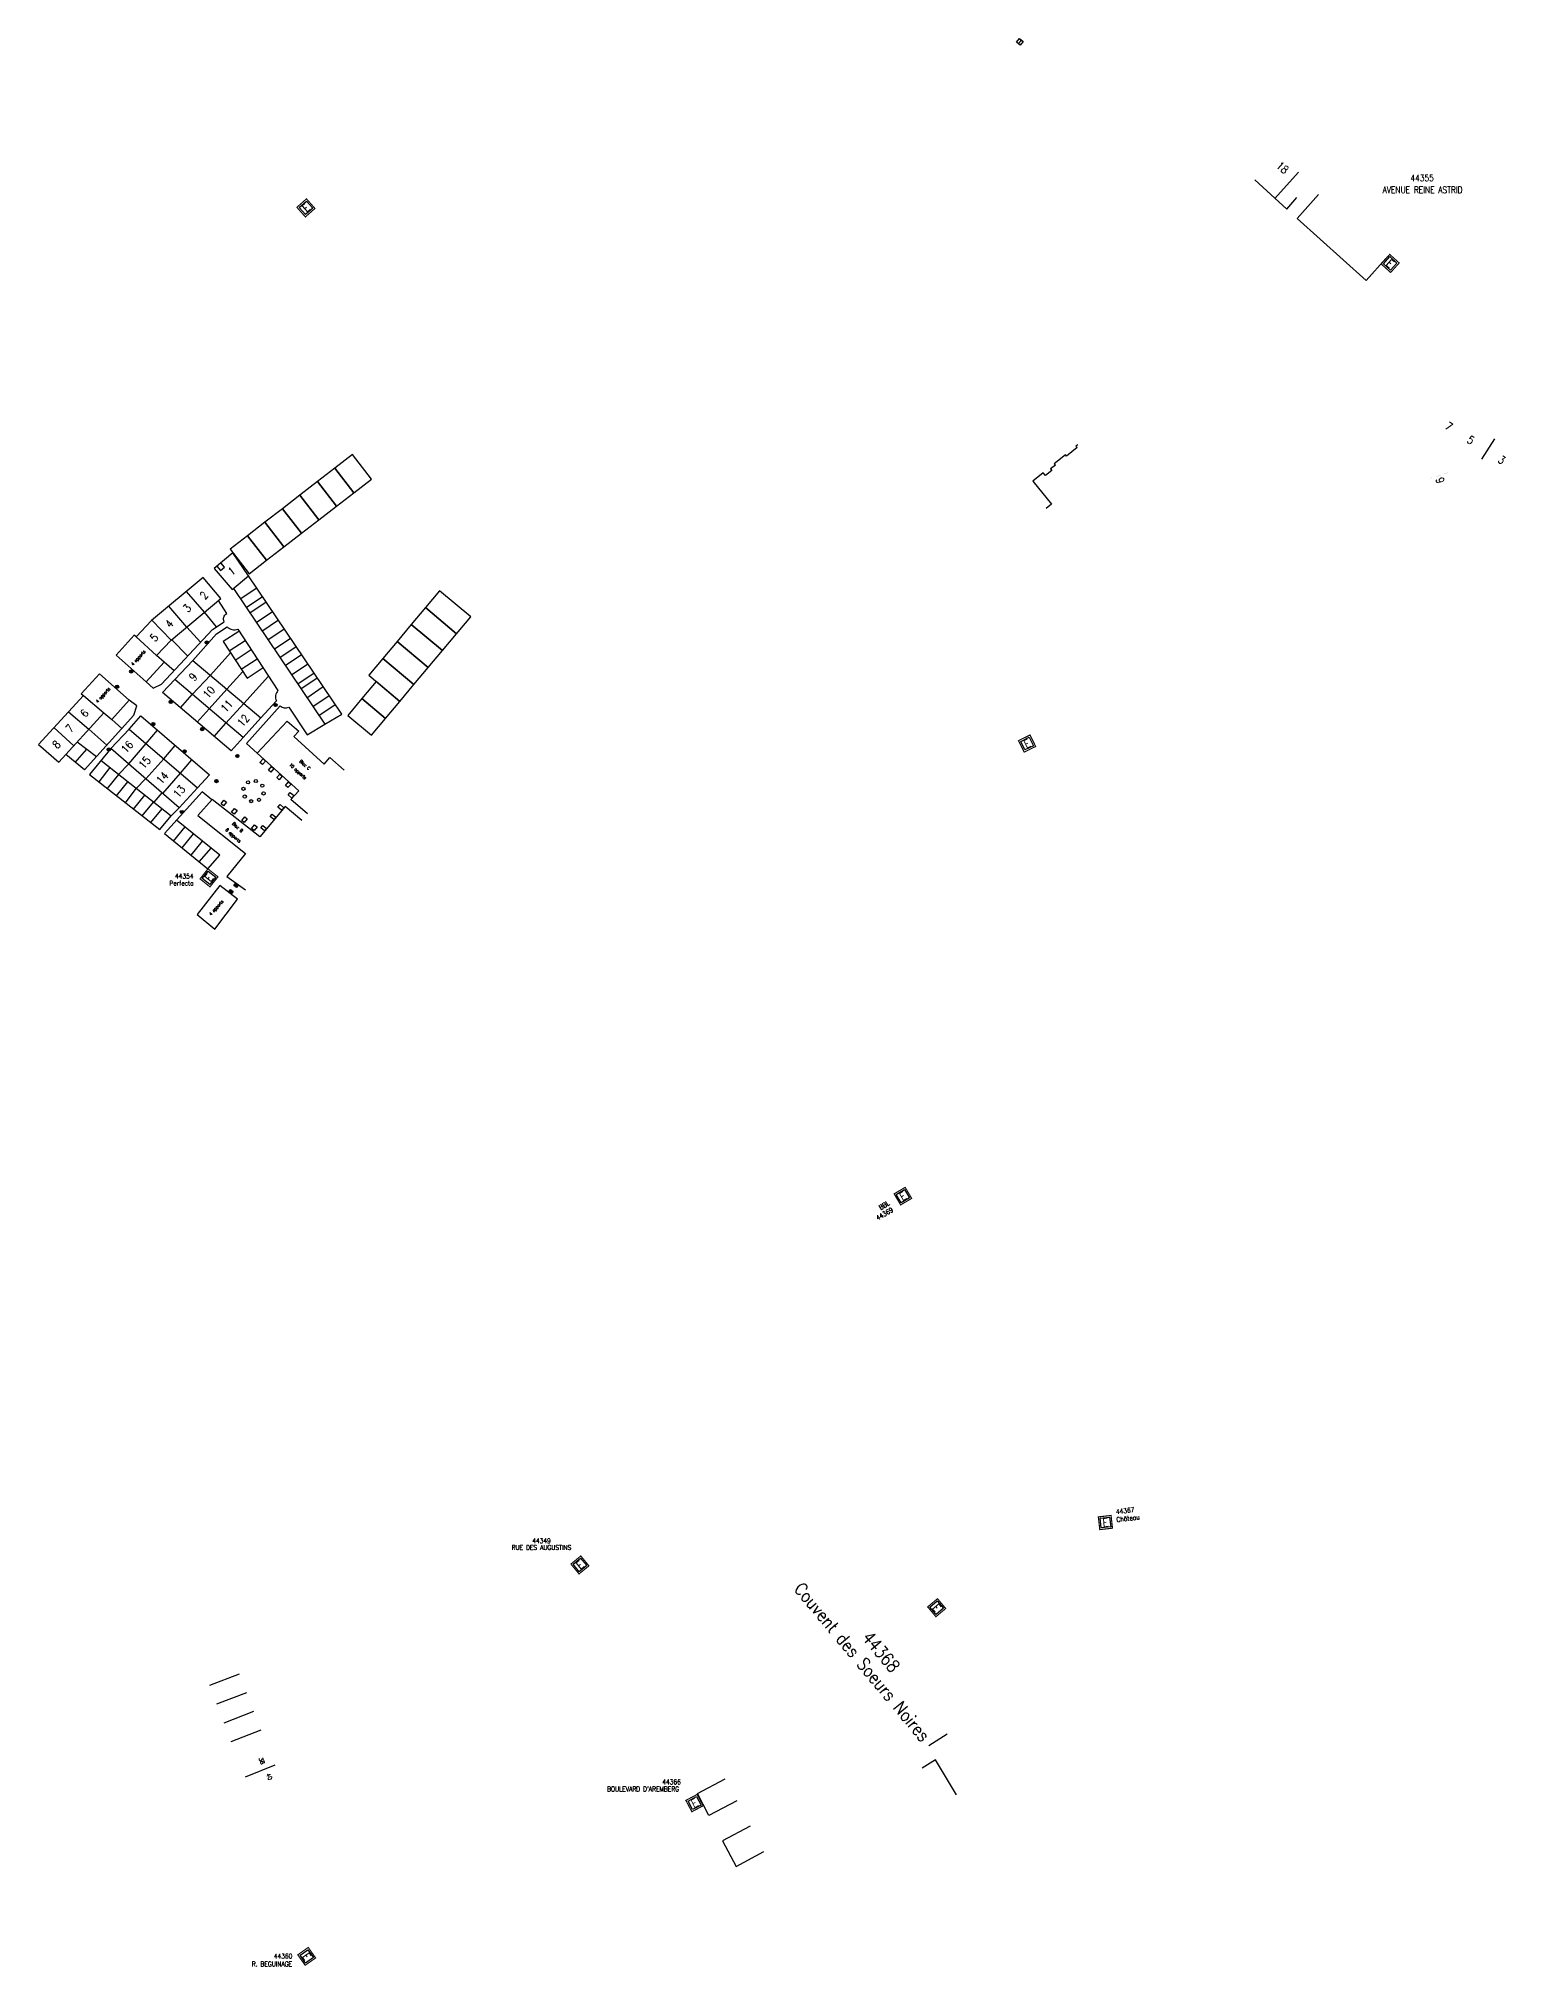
# Model space of a CAD drawing. Header units: millimetres. Extents: x 126019 to 126875, y 153254 to 154000.
# Drawn here: x 126417 to 126875, y 153398 to 154000 of the extents above; entities that cross this region are included whole.
import ezdxf
from ezdxf.enums import TextEntityAlignment as Align

# ---------------------------------------------------------------- set-up
doc = ezdxf.new("R2010")
doc.units = ezdxf.units.MM
doc.header["$MEASUREMENT"] = 0
doc.layers.get('0').update_dxf_attribs({"linetype": 'CONTINUOUS'})
for name, color, linetype in [('B_200', 7, 'CONTINUOUS'), ('BB02', 7, 'CONTINUOUS'), ('BB06', 7, 'CONTINUOUS'), ('BF01', 7, 'CONTINUOUS'), ('BR12', 7, 'CONTINUOUS'), ('M_200', 7, 'CONTINUOUS'), ('W0100', 7, 'CONTINUOUS'), ('W0991', 7, 'CONTINUOUS'), ('W1102', 7, 'CONTINUOUS')]:
    doc.layers.add(name, color=color, linetype=linetype)
doc.styles.add('B_ROMANS', font='ROMANS.shx', dxfattribs={"width": 0.75})
doc.styles.add('M_ROMANS', font='ROMANS.shx', dxfattribs={"width": 0.75})
doc.styles.get("Standard").update_dxf_attribs({"font": 'romans.shx', "width": 0.85})

# ---------------------------------------------------------------- blocks, each defined once
blk = doc.blocks.new('M_200_56')
at = {"color": 0, "linetype": 'Continuous', "const_width": 0.35, "flags": 128}
blk.add_lwpolyline([(2, 2), (2, -2), (-2, -2), (-2, 2)], close=True, dxfattribs=at)
at = {"color": 0, "linetype": 'Continuous'}
blk.add_lwpolyline([(-1.5, 1.5), (1.5, 1.5), (1.5, -1.5), (-1.5, -1.5)], close=True, dxfattribs=at)
at = {"color": 0, "linetype": 'Continuous', "width": 0.85}
blk.add_text('E', height=2.5, dxfattribs=at).set_placement((0, 0), align=Align.MIDDLE_CENTER)
for tag, p in [('NUM', (0, 15.06)), ('NOM', (0, 8.65))]:
    blk.add_attdef(tag, text='', height=4, dxfattribs=at).set_placement(p, align=Align.MIDDLE)
at = {"color": 0, "linetype": 'Continuous', "style": 'M_ROMANS', "width": 0.75, "flags": 3}
for tag, p in [('DEF_LEG', (-0.13, -4.99)), ('DEF_COUP', (-0.13, -7.49)), ('DEF_TYPE', (-0.13, -9.99))]:
    blk.add_attdef(tag, text='', height=1.2, dxfattribs=at).set_placement(p, align=Align.MIDDLE)
blk = doc.blocks.new('BR1209')
at = {"color": 0, "linetype": 'Continuous', "flags": 128}
for points in [[(-0.5, 0), (0.5, 0)], [(0, 0.5), (0, -0.5)]]:
    blk.add_lwpolyline(points, dxfattribs=at)
at = {"color": 0, "linetype": 'Continuous'}
blk.add_circle((0, 0), 0.5, dxfattribs=at)
at = {"color": 0, "linetype": 'Continuous', "style": 'B_ROMANS', "width": 0.75}
blk.add_attdef('NUM', text='', height=1.2, dxfattribs=at).set_placement((0, 2), align=Align.MIDDLE)
at = {"color": 0, "linetype": 'Continuous', "style": 'B_ROMANS', "width": 0.75, "flags": 3}
for tag, p in [('DEF_COUP', (0, -12.5)), ('DEF_LEG', (0, -10)), ('DEF_TYPE', (0, -15))]:
    blk.add_attdef(tag, text='', height=1.2, dxfattribs=at).set_placement(p, align=Align.MIDDLE)
blk = doc.blocks.new('BR1202')
at = {"color": 0, "linetype": 'Continuous', "flags": 128}
blk.add_lwpolyline([(-0.75, -0.5), (-0.75, 0.5), (0.75, 0.5), (0.75, -0.5), (-0.75, -0.5)], dxfattribs=at)
at = {"color": 0, "linetype": 'Continuous', "style": 'B_ROMANS', "width": 0.75}
blk.add_attdef('NUM', text='', height=1.2, dxfattribs=at).set_placement((0, 2), align=Align.MIDDLE)
at = {"color": 0, "linetype": 'Continuous', "style": 'B_ROMANS', "width": 0.75, "flags": 3}
for tag, p in [('DEF_COUP', (0, -12.5)), ('DEF_LEG', (0, -10)), ('DEF_TYPE', (0, -15))]:
    blk.add_attdef(tag, text='', height=1.2, dxfattribs=at).set_placement(p, align=Align.MIDDLE)
blk = doc.blocks.new('BR1203')
at = {"color": 0, "linetype": 'Continuous'}
blk.add_circle((0, 0), 0.5, dxfattribs=at)
at = {"color": 0, "linetype": 'Continuous', "style": 'B_ROMANS', "width": 0.75}
blk.add_attdef('NUM', text='', height=1.2, dxfattribs=at).set_placement((0, 2), align=Align.MIDDLE)
at = {"color": 0, "linetype": 'Continuous', "style": 'B_ROMANS', "width": 0.75, "flags": 3}
for tag, p in [('DEF_COUP', (0, -12.5)), ('DEF_LEG', (0, -10)), ('DEF_TYPE', (0, -15))]:
    blk.add_attdef(tag, text='', height=1.2, dxfattribs=at).set_placement(p, align=Align.MIDDLE)
blk = doc.blocks.new('B_200_02')
at = {"color": 0, "linetype": 'Continuous', "flags": 128}
blk.add_lwpolyline([(-1.5, -1.5), (-1.5, 1.5), (1.5, 1.5), (1.5, -1.5)], close=True, dxfattribs=at)
at = {"color": 0, "linetype": 'Continuous', "style": 'M_ROMANS', "width": 0.75}
blk.add_text('T', height=1.8, dxfattribs=at).set_placement((0, 0), align=Align.MIDDLE)
at = {"color": 0, "linetype": 'Continuous', "style": 'M_ROMANS', "width": 0.75, "flags": 3}
for tag, p in [('DEF_COUP', (0, -7.5)), ('DEF_TYPE', (0, -10)), ('DEF_LEG', (0, -5))]:
    blk.add_attdef(tag, text='', height=1.2, dxfattribs=at).set_placement(p, align=Align.MIDDLE)
blk = doc.blocks.new('M_200_59')
at = {"layer": 'M_200', "color": 0, "linetype": 'Continuous', "const_width": 0.35, "flags": 128}
blk.add_lwpolyline([(4, 4), (4, 0), (0, 0), (0, 4)], close=True, dxfattribs=at)
at = {"layer": 'M_200', "color": 0, "linetype": 'Continuous'}
blk.add_lwpolyline([(0.5, 3.5), (3.5, 3.5), (3.5, 0.5), (0.5, 0.5)], close=True, dxfattribs=at)
at = {"layer": 'M_200', "insert": (2, 2), "char_height": 2.5, "width": 4, "attachment_point": 5}
blk.add_mtext('E', dxfattribs=at)
at = {"layer": 'M_200', "color": 0, "linetype": 'Continuous', "width": 0.85}
for tag, p in [('NUM', (2, 17.06)), ('NOM', (2, 10.65))]:
    blk.add_attdef(tag, text='', height=4, dxfattribs=at).set_placement(p, align=Align.MIDDLE)
at = {"layer": 'M_200', "color": 0, "linetype": 'Continuous', "style": 'M_ROMANS', "width": 0.75, "flags": 3}
for tag, p in [('DEF_COUP', (1.87, -5.49)), ('DEF_LEG', (1.87, -2.99)), ('DEF_TYPE', (1.87, -7.99))]:
    blk.add_attdef(tag, text='', height=1.2, dxfattribs=at).set_placement(p, align=Align.MIDDLE)

msp = doc.modelspace()

# ---------------------------------------------------------------- hatches: boundary and pattern name
at = {"layer": 'BR12'}
for points in [[(126476.22, 153733.26), (126477.06, 153732.64), (126477.68, 153733.49), (126476.83, 153734.1)], [(126477.84, 153735.34), (126478.69, 153734.72), (126479.3, 153735.57), (126478.45, 153736.18)]]:
    msp.add_hatch(color=252, dxfattribs=at).paths.add_polyline_path(points)

# ---------------------------------------------------------------- linework, layer by layer
at = {"color": 252, "flags": 128}
msp.add_lwpolyline([(126490.63, 153460.53), (126481.42, 153456.77)], dxfattribs=at)
at = {"layer": 'BB02', "color": 252, "flags": 128}
for points in [[(126803.13, 153950.11), (126803.13, 153950.11), (126803.13, 153950.11), (126810.51, 153958.32)], [(126741.57, 153873.1), (126741.01, 153872.65), (126741.37, 153872.21), (126738.06, 153869.54), (126737.71, 153869.98), (126734.23, 153867.18), (126734.59, 153866.74), (126733.1, 153865.54), (126733.45, 153865.1), (126731.48, 153863.51), (126730.77, 153864.38), (126727.53, 153861.76), (126733.36, 153854.54), (126731.66, 153853.16)], [(126463.21, 153816.15), (126457.59, 153822.71)], [(126468.69, 153820.76), (126463.09, 153827.27)], [(126458.28, 153812.01), (126452.24, 153818.26)], [(126453.71, 153807.27), (126447.35, 153813.05)], [(126464.89, 153795.12), (126470.54, 153801.09)], [(126430.91, 153794.71), (126437.26, 153789.29)], [(126470.2, 153790.59), (126475.67, 153796.75)], [(126475.41, 153786.15), (126480.95, 153792.28)], [(126426.24, 153789.64), (126432.6, 153784.21)], [(126421.59, 153784.72), (126427.86, 153779.05)], [(126445.01, 153773.36), (126450.43, 153779.73)], [(126450.39, 153768.67), (126455.99, 153774.95)], [(126455.64, 153764.09), (126461.19, 153770.48)]]:
    msp.add_lwpolyline(points, dxfattribs=at)
at = {"layer": 'BB02', "color": 252, "const_width": 0.02, "flags": 128}
msp.add_lwpolyline([(126851.81, 153862.64), (126857.22, 153864.37)], dxfattribs=at)
at = {"layer": 'BF01', "color": 252, "flags": 128}
msp.add_lwpolyline([(126639.22, 153441.42), (126630.57, 153436.83), (126634.79, 153428.88), (126643.44, 153433.48)], dxfattribs=at)
at = {"layer": 'BR12', "color": 252}
for points in [[(126476.22, 153733.26), (126476.83, 153734.1), (126477.68, 153733.49), (126477.06, 153732.64)], [(126477.84, 153735.34), (126478.45, 153736.18), (126479.3, 153735.57), (126478.69, 153734.72)]]:
    msp.add_lwpolyline(points, close=True, dxfattribs=at)
at = {"layer": 'W0100', "color": 252, "flags": 128}
for points in [[(126796.87, 153955.86), (126806.86, 153946.78), (126810.04, 153950.34)], [(126837.88, 153931.31), (126831.67, 153924.42), (126810.14, 153943.84), (126816.83, 153951.27)], [(126871.78, 153874.99), (126867.77, 153868.57)], [(126477.36, 153827.88), (126482.45, 153832.2), (126477.54, 153839.37), (126471.72, 153834.46), (126477.36, 153827.88)], [(126441.09, 153807.35), (126450.49, 153799.06), (126456.08, 153805.15), (126453.71, 153807.27), (126458.28, 153812.01), (126473.78, 153825.04), (126468.27, 153831.58), (126452.18, 153818.21), (126447.35, 153813.05), (126446.67, 153813.64), (126441.09, 153807.35)], [(126477.72, 153828.18), (126506.29, 153785.79)], [(126479.89, 153824.96), (126485.01, 153828.4)], [(126506.25, 153785.76), (126511.61, 153788.91), (126482.45, 153832.2)], [(126481.71, 153822.26), (126486.83, 153825.7)], [(126482.85, 153820.56), (126487.97, 153824.01)], [(126467.49, 153811.4), (126463.21, 153816.15)], [(126472.44, 153816.2), (126468.69, 153820.76)], [(126484.85, 153817.6), (126489.97, 153821.04)], [(126486.66, 153814.91), (126491.78, 153818.36)], [(126488.53, 153812.14), (126493.64, 153815.59)], [(126463.47, 153807.1), (126458.46, 153812.16)], [(126479.45, 153814.75), (126474.56, 153811.58), (126481.99, 153800.22), (126486.98, 153803.46)], [(126476.44, 153808.71), (126481.45, 153811.97)], [(126490.48, 153809.25), (126495.59, 153812.69)], [(126492.27, 153806.59), (126497.39, 153810.03)], [(126459.17, 153802.5), (126456.08, 153805.15)], [(126465.08, 153805.72), (126486.26, 153787.78), (126480.75, 153781.6), (126459.4, 153799.8), (126465.08, 153805.72)], [(126470.54, 153801.09), (126476.81, 153808.14)], [(126478.31, 153805.85), (126483.31, 153809.1)], [(126480.17, 153803), (126485.17, 153806.25)], [(126493.94, 153804.11), (126499.05, 153807.55)], [(126495.87, 153801.26), (126500.98, 153804.7)], [(126416.85, 153779.47), (126423.2, 153773.97), (126437.26, 153789.29), (126439.72, 153787.26), (126445.14, 153793.35), (126435.91, 153801.56), (126430.15, 153795.3), (126430.91, 153794.71), (126416.85, 153779.47)], [(126480.75, 153781.6), (126477.01, 153777.46), (126455.53, 153795.74), (126459.4, 153799.8)], [(126475.67, 153796.75), (126480.67, 153802.24)], [(126480.95, 153792.28), (126488.73, 153800.77)], [(126497.82, 153798.36), (126502.93, 153801.8)], [(126498.83, 153796.86), (126503.94, 153800.3)], [(126500.7, 153794.08), (126505.81, 153797.52)], [(126431.18, 153771.48), (126446.61, 153788.56), (126447.57, 153791.48), (126445.14, 153793.35)], [(126461.22, 153790.9), (126464.89, 153795.12)], [(126502.53, 153791.36), (126507.64, 153794.8)], [(126504.43, 153788.55), (126509.54, 153791.99)], [(126439.72, 153787.26), (126442.87, 153784.41)], [(126445.15, 153784.27), (126448.84, 153788.42), (126470.26, 153769.92), (126466.5, 153765.91)], [(126466.44, 153786.45), (126470.2, 153790.59)], [(126471.7, 153781.98), (126475.41, 153786.15)], [(126500.88, 153757.79), (126495.68, 153762.31), (126498.14, 153764.98), (126485.2, 153776.77), (126494.58, 153786.75), (126498.13, 153783.59), (126496.6, 153781.9), (126506.04, 153773.28), (126507.9, 153775.41), (126512.31, 153771.38)], [(126428.96, 153780.25), (126434.99, 153775.69)], [(126432.6, 153784.21), (126438.15, 153779.19)], [(126445.15, 153784.27), (126466.5, 153765.91), (126460.74, 153759.64), (126439.48, 153778.18), (126445.15, 153784.27)], [(126450.43, 153779.73), (126454.06, 153783.91)], [(126455.99, 153774.95), (126459.53, 153779.18)], [(126431.18, 153771.48), (126425.35, 153776.31)], [(126428.31, 153773.85), (126431.93, 153778)], [(126439.48, 153778.18), (126432.72, 153770.06), (126454.73, 153752.9), (126458.25, 153757.11), (126460.74, 153759.64)], [(126436.37, 153774.45), (126458.26, 153757.11)], [(126445.01, 153773.36), (126441.87, 153770.1)], [(126461.19, 153770.48), (126464.76, 153774.67)], [(126439.15, 153772.24), (126435.66, 153767.76)], [(126441.87, 153770.1), (126438.31, 153765.7)], [(126441.23, 153763.42), (126444.79, 153767.78)], [(126450.3, 153768.74), (126447.38, 153765.72)], [(126444.05, 153761.22), (126447.38, 153765.72)], [(126446.56, 153759.26), (126450.02, 153763.64)], [(126449.21, 153757.2), (126452.76, 153761.47)], [(126455.35, 153764.34), (126452.82, 153761.42)], [(126470.95, 153762.11), (126467.95, 153764.63), (126456.16, 153751.61), (126469.79, 153740.58), (126473.46, 153744.84), (126459.98, 153755.83)], [(126499.12, 153755.7), (126493.92, 153760.07), (126485.96, 153750.64), (126471.12, 153762.3), (126466.64, 153757.22), (126481.48, 153745.39), (126475.64, 153738.23), (126481.47, 153733.98)], [(126451.94, 153755.07), (126455.49, 153759.3)], [(126459.05, 153749.27), (126462.62, 153753.68)], [(126461.72, 153747.11), (126465.3, 153751.49)], [(126464.5, 153744.86), (126468.05, 153749.25)], [(126467.08, 153742.77), (126470.73, 153747.07)], [(126466.42, 153726.3), (126471.93, 153721.77), (126479.04, 153731.14), (126473.45, 153735.34), (126466.42, 153726.3)], [(126700.78, 153470.16), (126695.02, 153466.53)], [(126635, 153449.37), (126626.34, 153444.78), (126622.72, 153451.6), (126631.38, 153456.2)]]:
    msp.add_lwpolyline(points, dxfattribs=at)
at = {"layer": 'W0100', "color": 252}
for points in [[(126509.44, 153865.8), (126515.37, 153858.13), (126520.83, 153862.35), (126514.9, 153870.02)], [(126503.98, 153861.58), (126509.91, 153853.91), (126515.37, 153858.13), (126509.44, 153865.8)], [(126498.52, 153857.36), (126504.45, 153849.69), (126509.91, 153853.91), (126503.98, 153861.58)], [(126487.6, 153848.92), (126493.53, 153841.25), (126498.99, 153845.47), (126493.06, 153853.14)], [(126493.06, 153853.14), (126498.99, 153845.47), (126504.45, 153849.69), (126498.52, 153857.36)], [(126482.14, 153844.7), (126488.07, 153837.03), (126493.53, 153841.25), (126487.6, 153848.92)], [(126476.68, 153840.48), (126482.61, 153832.81), (126488.07, 153837.03), (126482.14, 153844.7)], [(126517.87, 153793.84), (126525.3, 153787.61), (126529.73, 153792.9), (126522.3, 153799.13)], [(126513.44, 153788.55), (126520.87, 153782.32), (126525.3, 153787.61), (126517.87, 153793.84)]]:
    msp.add_lwpolyline(points, close=True, dxfattribs=at)
msp.add_lwpolyline([(126472.55, 153835.16), (126473.72, 153833.83), (126474.92, 153834.87), (126473.79, 153836.21)], dxfattribs=at)
at = {"layer": 'W0100', "color": 252, "flags": 128}
for points in [[(126547.46, 153814.06), (126551.89, 153819.35), (126542.15, 153827.5), (126537.72, 153822.22)], [(126543.03, 153808.77), (126547.46, 153814.06), (126537.72, 153822.22), (126533.29, 153816.93)], [(126538.6, 153803.48), (126543.03, 153808.77), (126533.29, 153816.93), (126528.86, 153811.64)], [(126534.16, 153798.19), (126538.6, 153803.48), (126528.86, 153811.64), (126524.43, 153806.35)], [(126529.73, 153792.9), (126534.16, 153798.19), (126524.43, 153806.35), (126520, 153801.06)]]:
    msp.add_lwpolyline(points, close=True, dxfattribs=at)
for points in [[(126450.49, 153799.06), (126452.62, 153797.02), (126455.25, 153798.3), (126471.24, 153815.42), (126474.88, 153817.8, -0.416766), (126475.67, 153820.36), (126473.08, 153824.45)], [(126465.08, 153805.72), (126472.4, 153814), (126475.77, 153816.22, 0.312074), (126479.13, 153815.52), (126491.65, 153796.29, 0.321592), (126491.2, 153793.09), (126486.26, 153787.78)], [(126485.2, 153776.77), (126481.83, 153779.78), (126492.3, 153791.58, 0.294197), (126495.1, 153791.1), (126500.82, 153782.46), (126506.25, 153785.76)]]:
    msp.add_lwpolyline(points, format="xyb", dxfattribs=at)
at = {"layer": 'W0100', "color": 252, "linetype": 'Continuous', "flags": 128}
msp.add_lwpolyline([(126703.69, 153451.27), (126697.16, 153462.2), (126692.96, 153459.55)], dxfattribs=at)
at = {"layer": 'W1102', "color": 252}
for points in [[(126479.56, 153488.92), (126470.22, 153485.35)], [(126481.79, 153483.09), (126472.45, 153479.51)], [(126484.03, 153477.25), (126474.69, 153473.67)], [(126486.26, 153471.41), (126476.92, 153467.84)]]:
    msp.add_lwpolyline(points, dxfattribs=at)

# ---------------------------------------------------------------- block references
at = {"layer": 'B_200', "color": 252, "xscale": 0.5, "yscale": 0.5, "zscale": 0.5, "rotation": 320.259523063388}
msp.add_blockref('B_200_02', (126723.47, 153998.99), dxfattribs=at)
at = {"layer": 'BR12', "color": 252}
for name, p, rotation in [('BR1209', (126469.4, 153811.32), 318.6004073037161), ('BR1209', (126441.38, 153797.5), 316.5723571652454), ('BR1209', (126445.8, 153802.26), 316.5723571652454), ('BR1209', (126458.15, 153792.76), 318.6004073037161), ('BR1209', (126490.91, 153791.8), 318.6004073037161), ('BR1209', (126452.7, 153785.82), 318.6004073037161), ('BR1209', (126467.99, 153784.26), 318.6004073037161), ('BR1209', (126438.78, 153777.89), 316.5723571652454), ('BR1209', (126462.49, 153777.32), 318.6004073037161), ('BR1209', (126478.97, 153775.87), 318.6004073037161), ('BR1202', (126486.91, 153774.05), 47.65955967758445), ('BR1209', (126472.43, 153768.01), 318.6004073037161), ('BR1203', (126482.3, 153767.62), 116.6700544134013), ('BR1203', (126484.74, 153768.03), 71.67005441340129), ('BR1203', (126486.75, 153766.6), 26.67005441340129), ('BR1202', (126489.52, 153771.69), 47.65955967628577), ('BR1202', (126492.13, 153769.33), 47.65955967716215), ('BR1202', (126494.86, 153766.86), 47.65955967700994), ('BR1202', (126474.72, 153761.18), 231.8302755748846), ('BR1203', (126480.87, 153765.6), 161.6700544134012), ('BR1203', (126481.28, 153763.17), 206.6700544134012), ('BR1203', (126483.29, 153761.74), 251.6700544134012), ('BR1203', (126485.73, 153762.15), 296.6700544134013), ('BR1203', (126487.16, 153764.16), 341.6700544134012), ('BR1202', (126495.73, 153763.6), 317.4047441395358), ('BR1209', (126461.61, 153758.37), 318.6004073037161), ('BR1202', (126478, 153758.53), 231.8302755746394), ('BR1202', (126481.21, 153755.94), 231.8302755744638), ('BR1202', (126490.11, 153756.86), 319.8131190912932), ('BR1202', (126492.56, 153759.8), 319.8131190906738), ('BR1202', (126484.27, 153753.46), 231.830275575035), ('BR1202', (126487.17, 153753.32), 319.813119091365)]:
    msp.add_blockref(name, p, dxfattribs=dict(at, rotation=rotation))
at = {"layer": 'M_200'}
ref = msp.add_blockref('M_200_56', (126839.19, 153929.77), dxfattribs=dict(at, rotation=317.9634980777456))
ref.add_attrib('NUM', '44355', dxfattribs={"layer": '0', "color": 0, "linetype": 'Continuous', "height": 2, "width": 0.85}).set_placement((126849.16, 153956.46), align=Align.MIDDLE)
ref.add_attrib('NOM', 'AVENUE REINE ASTRID', dxfattribs={"layer": '0', "color": 0, "linetype": 'Continuous', "height": 2, "width": 0.85}).set_placement((126849.31, 153952.78), align=Align.MIDDLE)
for p, rotation in [((126500.39, 153947.13), 41.4904345935979), ((126725.74, 153779.74), 26.27743753599103)]:
    msp.add_blockref('M_200_56', p, dxfattribs=dict(at, rotation=rotation))
ref = msp.add_blockref('M_200_56', (126470.1, 153737.77), dxfattribs=dict(at, rotation=51.44110815310603))
ref.add_attrib('NUM', '44354', dxfattribs={"layer": '0', "color": 0, "linetype": 'Continuous', "height": 1.5, "width": 0.85}).set_placement((126462.39, 153738.3), align=Align.MIDDLE)
ref.add_attrib('NOM', 'Perfecta', dxfattribs={"layer": '0', "color": 0, "linetype": 'Continuous', "height": 1.5, "width": 0.85}).set_placement((126461.54, 153736.11), align=Align.MIDDLE)
ref = msp.add_blockref('M_200_56', (126686.93, 153638.32), dxfattribs=dict(at, rotation=30.55283437245918))
ref.add_attrib('NUM', '44369', dxfattribs={"layer": '0', "color": 0, "linetype": 'Continuous', "height": 1.5, "rotation": 30.55283, "width": 0.85}).set_placement((126681.19, 153632.78), align=Align.MIDDLE)
ref.add_attrib('NOM', 'BBL', dxfattribs={"layer": '0', "color": 0, "linetype": 'Continuous', "height": 1.5, "rotation": 30.55283, "width": 0.85}).set_placement((126681.09, 153635.48), align=Align.MIDDLE)
ref = msp.add_blockref('M_200_56', (126750.21, 153536.32), dxfattribs=dict(at, rotation=6.538364447801281))
ref.add_attrib('NUM', '44367', dxfattribs={"layer": '0', "color": 0, "linetype": 'Continuous', "height": 1.5, "rotation": 6.53836, "width": 0.85}).set_placement((126756.38, 153540.03), align=Align.MIDDLE)
ref.add_attrib('NOM', 'Château', dxfattribs={"layer": '0', "color": 0, "linetype": 'Continuous', "height": 1.5, "rotation": 6.53836, "width": 0.85}).set_placement((126757.28, 153537.63), align=Align.MIDDLE)
ref = msp.add_blockref('M_200_59', (126585.73, 153520.25), dxfattribs=dict(at, rotation=39.31728427406841))
ref.add_attrib('NUM', '44349', dxfattribs={"color": 0, "linetype": 'Continuous', "height": 1.5, "width": 0.85}).set_placement((126574.01, 153530.6), align=Align.MIDDLE)
ref.add_attrib('NOM', 'RUE DES AUGUSTINS', dxfattribs={"color": 0, "linetype": 'Continuous', "height": 1.5, "width": 0.85}).set_placement((126573.98, 153528.54), align=Align.MIDDLE)
ref = msp.add_blockref('M_200_56', (126697.49, 153509.7), dxfattribs=dict(at, rotation=309.8460033360894))
ref.add_attrib('NUM', '44368', dxfattribs={"layer": '0', "color": 0, "linetype": 'Continuous', "height": 4, "rotation": 309.846, "width": 0.85}).set_placement((126680.16, 153495.91), align=Align.MIDDLE)
ref.add_attrib('NOM', 'Couvent des Soeurs Noires', dxfattribs={"layer": '0', "color": 0, "linetype": 'Continuous', "height": 4, "rotation": 309.846, "width": 0.85}).set_placement((126674.29, 153492.79), align=Align.MIDDLE)
at = {"layer": 'M_200', "linetype": 'Continuous'}
ref = msp.add_blockref('M_200_56', (126621.82, 153448.66), dxfattribs=dict(at, rotation=27.96920240111358))
ref.add_attrib('NUM', '44366', dxfattribs={"layer": '0', "color": 0, "linetype": 'Continuous', "height": 1.5, "width": 0.85}).set_placement((126614.64, 153455.26), align=Align.MIDDLE)
ref.add_attrib('NOM', "BOULEVARD D'AREMBERG", dxfattribs={"layer": '0', "color": 0, "linetype": 'Continuous', "height": 1.5, "width": 0.85}).set_placement((126605.74, 153453.04), align=Align.MIDDLE)
at = {"layer": 'M_200'}
ref = msp.add_blockref('M_200_59', (126497.85, 153401.24), dxfattribs=dict(at, rotation=305.0215292014782))
ref.add_attrib('NUM', '44360', dxfattribs={"color": 0, "linetype": 'Continuous', "height": 1.5, "width": 0.85}).set_placement((126493.26, 153400.84), align=Align.MIDDLE)
ref.add_attrib('NOM', 'R. BEGUINAGE', dxfattribs={"color": 0, "linetype": 'Continuous', "height": 1.5, "width": 0.85}).set_placement((126489.78, 153398.35), align=Align.MIDDLE)

# ---------------------------------------------------------------- texts
at = {"layer": 'BB06', "color": 252, "width": 0.85}
msp.add_text('18', height=2.5, rotation=319.6389, dxfattribs=at).set_placement((126805.55, 153959.71), align=Align.MIDDLE)
for s, height, rotation, p in [('7', 2.5, 326.33011, (126856.1, 153878.37)), ('5', 2.5, 326.33011, (126862.93, 153874.03)), ('3', 2.5, 326.33011, (126872.61, 153867.82)), ('9', 2.5, 291.30129, (126853.32, 153862.35)), ('1', 2.5, 34.82302, (126477.14, 153832.06)), ('3', 2.5, 47.8656, (126463.59, 153820.53)), ('2', 2.5, 47.8656, (126468.85, 153824.54)), ('4', 2.5, 47.8656, (126458.03, 153815.68)), ('5', 2.5, 47.8656, (126453.28, 153811.36)), ('4 apparts', 1, 47.8656, (126446.37, 153804.01)), ('9', 2.5, 47.8656, (126465.45, 153799.06)), ('10', 2.5, 47.8656, (126469.78, 153793.6)), ('4 apparts', 1, 47.8656, (126435.34, 153792.37)), ('11', 2.5, 47.8656, (126475.35, 153789.27)), ('7', 2.5, 47.8656, (126426.96, 153782.98)), ('6', 2.5, 47.8656, (126431.5, 153787.72)), ('12', 2.5, 47.8656, (126480.51, 153784.74)), ('8', 2.5, 47.8656, (126422.74, 153777.93)), ('16', 2.5, 47.8656, (126444.21, 153776.5)), ('15', 2.5, 47.8656, (126449.68, 153771.65)), ('10 apparts', 1, 317.8656, (126495.09, 153772.96)), ('Bloc C', 1, 317.8656, (126498.27, 153774.05)), ('14', 2.5, 47.8656, (126455.24, 153766.81)), ('13', 2.5, 47.8656, (126460.5, 153762.59)), ('Bloc B', 1, 317.8656, (126477.24, 153754.58)), ('8 apparts', 1, 317.8656, (126475.18, 153752.62)), ('4 apparts', 1, 47.8656, (126470.74, 153725.94))]:
    msp.add_text(s, height=height, rotation=rotation, dxfattribs=at).set_placement(p)
at = {"layer": 'W0991', "color": 252}
for s, p in [('38', (126486.61, 153461.85)), ('40', (126488.94, 153456.96))]:
    msp.add_text(s, height=1.25, rotation=292.90788, dxfattribs=at).set_placement(p, align=Align.MIDDLE)

doc.saveas('drawing.dxf')
